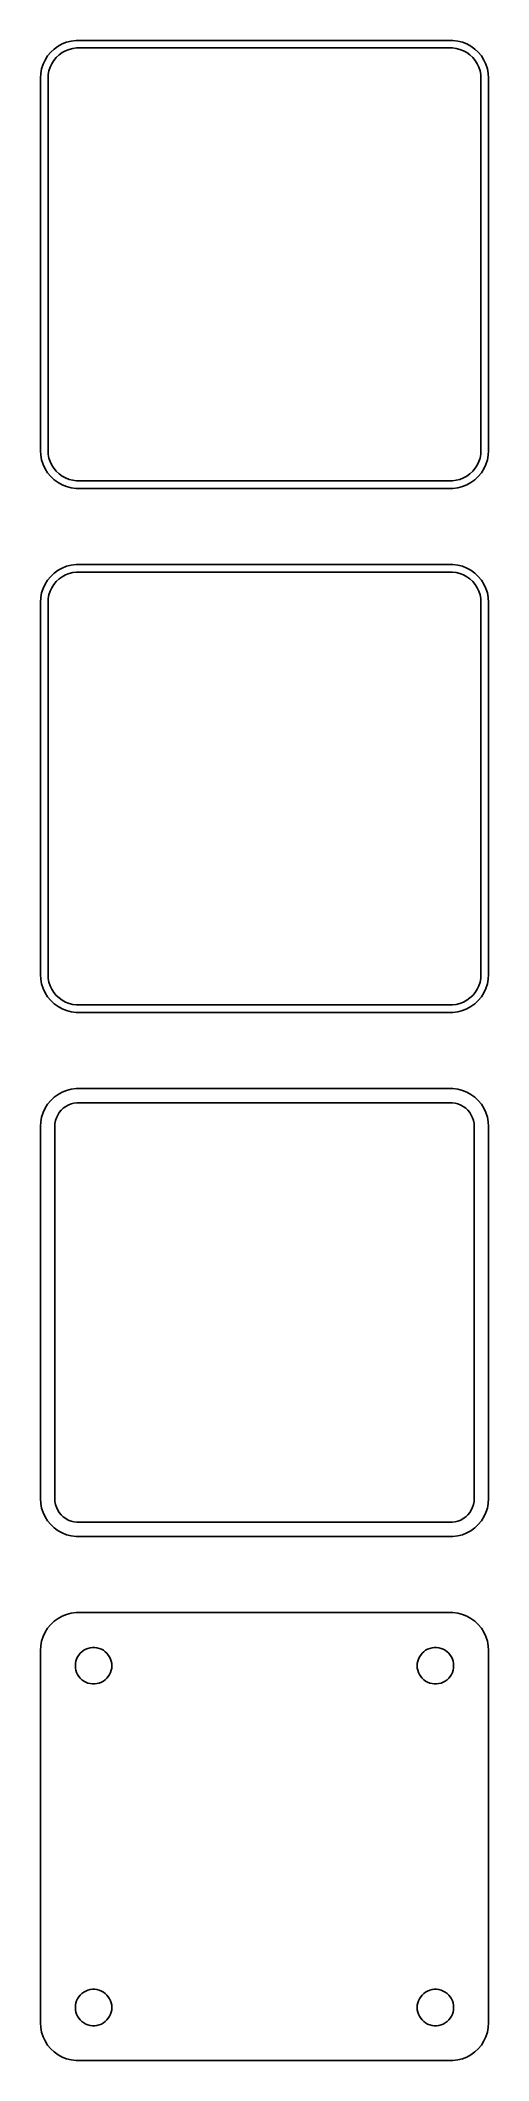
# Model space of a CAD drawing. Header units: metres. Extents: x -30 to 30, y 247 to 512.
import ezdxf

# ---------------------------------------------------------------- set-up
doc = ezdxf.new("R2010")
doc.units = ezdxf.units.M

msp = doc.modelspace()

# ---------------------------------------------------------------- linework, layer by layer
for p, q in [((-28.1448, 510.923), (-28.5451, 510.439)), ((-27.6871, 511.353), (-28.1448, 510.923)), ((-27.1791, 511.722), (-27.6871, 511.353)), ((-26.6289, 512.024), (-27.1791, 511.722)), ((-27.0497, 510.582), (-26.6433, 510.877)), ((-26.6433, 510.877), (-26.2031, 511.119)), ((-26.0451, 512.255), (-26.6289, 512.024)), ((-26.2031, 511.119), (-25.7361, 511.304)), ((-25.4369, 512.411), (-26.0451, 512.255)), ((-25.7361, 511.304), (-25.2495, 511.429)), ((-24.8139, 512.49), (-25.4369, 512.411)), ((-25.2495, 511.429), (-24.7512, 511.492)), ((24.8139, 512.49), (-24.8139, 512.49)), ((-24.7512, 511.492), (24.7512, 511.492)), ((24.7512, 511.492), (25.2495, 511.429)), ((25.4369, 512.411), (24.8139, 512.49)), ((25.2495, 511.429), (25.7361, 511.304)), ((26.0451, 512.255), (25.4369, 512.411)), ((25.7361, 511.304), (26.2031, 511.119)), ((26.6289, 512.024), (26.0451, 512.255)), ((26.2031, 511.119), (26.6433, 510.877)), ((27.1791, 511.722), (26.6289, 512.024)), ((26.6433, 510.877), (27.0497, 510.582)), ((27.6871, 511.353), (27.1791, 511.722)), ((28.1448, 510.923), (27.6871, 511.353)), ((28.5451, 510.439), (28.1448, 510.923)), ((-29.4606, 508.127), (-29.5, 507.5)), ((-29.3429, 508.743), (-29.4606, 508.127)), ((-29.1489, 509.341), (-29.3429, 508.743)), ((-28.8815, 509.909), (-29.1489, 509.341)), ((-28.5451, 510.439), (-28.8815, 509.909)), ((-28.4684, 508.001), (-28.3743, 508.495)), ((-28.3743, 508.495), (-28.2191, 508.972)), ((-28.2191, 508.972), (-28.0052, 509.427)), ((-28.0052, 509.427), (-27.7361, 509.851)), ((-27.7361, 509.851), (-27.4159, 510.238)), ((-27.4159, 510.238), (-27.0497, 510.582)), ((27.0497, 510.582), (27.4159, 510.238)), ((27.4159, 510.238), (27.7361, 509.851)), ((27.7361, 509.851), (28.0052, 509.427)), ((28.0052, 509.427), (28.2191, 508.972)), ((28.2191, 508.972), (28.3743, 508.495)), ((28.3743, 508.495), (28.4684, 508.001)), ((28.8815, 509.909), (28.5451, 510.439)), ((29.1489, 509.341), (28.8815, 509.909)), ((29.3429, 508.743), (29.1489, 509.341)), ((29.4606, 508.127), (29.3429, 508.743)), ((29.5, 507.5), (29.4606, 508.127)), ((-29.5, 507.5), (-29.5, 458.5)), ((-28.5, 507.5), (-28.4684, 508.001)), ((-28.5, 458.5), (-28.5, 507.5)), ((28.4684, 508.001), (28.5, 507.5)), ((28.5, 507.5), (28.5, 458.5)), ((29.5, 458.5), (29.5, 507.5)), ((-29.5, 458.5), (-29.4606, 457.873)), ((-29.4606, 457.873), (-29.3429, 457.257)), ((-28.4684, 457.999), (-28.5, 458.5)), ((-28.3743, 457.505), (-28.4684, 457.999)), ((-28.2191, 457.028), (-28.3743, 457.505)), ((28.3743, 457.505), (28.2191, 457.028)), ((28.4684, 457.999), (28.3743, 457.505)), ((28.5, 458.5), (28.4684, 457.999)), ((29.3429, 457.257), (29.4606, 457.873)), ((29.4606, 457.873), (29.5, 458.5)), ((-29.3429, 457.257), (-29.1489, 456.659)), ((-29.1489, 456.659), (-28.8815, 456.091)), ((-28.8815, 456.091), (-28.5451, 455.561)), ((-28.5451, 455.561), (-28.1448, 455.077)), ((-28.0052, 456.573), (-28.2191, 457.028)), ((-28.1448, 455.077), (-27.6871, 454.647)), ((-27.7361, 456.149), (-28.0052, 456.573)), ((-27.4159, 455.762), (-27.7361, 456.149)), ((-27.0497, 455.418), (-27.4159, 455.762)), ((-26.6433, 455.123), (-27.0497, 455.418)), ((-26.2031, 454.881), (-26.6433, 455.123)), ((-25.7361, 454.696), (-26.2031, 454.881)), ((26.2031, 454.881), (25.7361, 454.696)), ((26.6433, 455.123), (26.2031, 454.881)), ((27.0497, 455.418), (26.6433, 455.123)), ((27.4159, 455.762), (27.0497, 455.418)), ((27.7361, 456.149), (27.4159, 455.762)), ((27.6871, 454.647), (28.1448, 455.077)), ((28.0052, 456.573), (27.7361, 456.149)), ((28.2191, 457.028), (28.0052, 456.573)), ((28.1448, 455.077), (28.5451, 455.561)), ((28.5451, 455.561), (28.8815, 456.091)), ((28.8815, 456.091), (29.1489, 456.659)), ((29.1489, 456.659), (29.3429, 457.257)), ((-27.6871, 454.647), (-27.1791, 454.278)), ((-27.1791, 454.278), (-26.6289, 453.976)), ((-26.6289, 453.976), (-26.0451, 453.745)), ((-26.0451, 453.745), (-25.4369, 453.589)), ((-25.2495, 454.571), (-25.7361, 454.696)), ((-25.4369, 453.589), (-24.8139, 453.51)), ((-24.7512, 454.508), (-25.2495, 454.571)), ((-24.8139, 453.51), (24.8139, 453.51)), ((24.7512, 454.508), (-24.7512, 454.508)), ((25.2495, 454.571), (24.7512, 454.508)), ((24.8139, 453.51), (25.4369, 453.589)), ((25.7361, 454.696), (25.2495, 454.571)), ((25.4369, 453.589), (26.0451, 453.745)), ((26.0451, 453.745), (26.6289, 453.976)), ((26.6289, 453.976), (27.1791, 454.278)), ((27.1791, 454.278), (27.6871, 454.647)), ((-28.1448, 441.923), (-28.5451, 441.439)), ((-27.6871, 442.353), (-28.1448, 441.923)), ((-27.1791, 442.722), (-27.6871, 442.353)), ((-27.4159, 441.238), (-27.0497, 441.582)), ((-26.6289, 443.024), (-27.1791, 442.722)), ((-27.0497, 441.582), (-26.6433, 441.877)), ((-26.6433, 441.877), (-26.2031, 442.119)), ((-26.0451, 443.255), (-26.6289, 443.024)), ((-26.2031, 442.119), (-25.7361, 442.304)), ((-25.4369, 443.411), (-26.0451, 443.255)), ((-25.7361, 442.304), (-25.2495, 442.429)), ((-24.8139, 443.49), (-25.4369, 443.411)), ((-25.2495, 442.429), (-24.7512, 442.492)), ((24.8139, 443.49), (-24.8139, 443.49)), ((-24.7512, 442.492), (24.7512, 442.492)), ((24.7512, 442.492), (25.2495, 442.429)), ((25.4369, 443.411), (24.8139, 443.49)), ((25.2495, 442.429), (25.7361, 442.304)), ((26.0451, 443.255), (25.4369, 443.411)), ((25.7361, 442.304), (26.2031, 442.119)), ((26.6289, 443.024), (26.0451, 443.255)), ((26.2031, 442.119), (26.6433, 441.877)), ((27.1791, 442.722), (26.6289, 443.024)), ((26.6433, 441.877), (27.0497, 441.582)), ((27.0497, 441.582), (27.4159, 441.238)), ((27.6871, 442.353), (27.1791, 442.722)), ((28.1448, 441.923), (27.6871, 442.353)), ((28.5451, 441.439), (28.1448, 441.923)), ((-29.4606, 439.127), (-29.5, 438.5)), ((-29.3429, 439.743), (-29.4606, 439.127)), ((-29.1489, 440.341), (-29.3429, 439.743)), ((-28.8815, 440.909), (-29.1489, 440.341)), ((-28.5451, 441.439), (-28.8815, 440.909)), ((-28.5, 438.5), (-28.4684, 439.001)), ((-28.4684, 439.001), (-28.3743, 439.495)), ((-28.3743, 439.495), (-28.2191, 439.972)), ((-28.2191, 439.972), (-28.0052, 440.427)), ((-28.0052, 440.427), (-27.7361, 440.851)), ((-27.7361, 440.851), (-27.4159, 441.238)), ((27.4159, 441.238), (27.7361, 440.851)), ((27.7361, 440.851), (28.0052, 440.427)), ((28.0052, 440.427), (28.2191, 439.972)), ((28.2191, 439.972), (28.3743, 439.495)), ((28.3743, 439.495), (28.4684, 439.001)), ((28.4684, 439.001), (28.5, 438.5)), ((28.8815, 440.909), (28.5451, 441.439)), ((29.1489, 440.341), (28.8815, 440.909)), ((29.3429, 439.743), (29.1489, 440.341)), ((29.4606, 439.127), (29.3429, 439.743)), ((29.5, 438.5), (29.4606, 439.127)), ((-29.5, 438.5), (-29.5, 389.5)), ((-28.5, 389.5), (-28.5, 438.5)), ((28.5, 438.5), (28.5, 389.5)), ((29.5, 389.5), (29.5, 438.5)), ((-29.5, 389.5), (-29.4606, 388.873)), ((-29.4606, 388.873), (-29.3429, 388.257)), ((-28.4684, 388.999), (-28.5, 389.5)), ((-28.3743, 388.505), (-28.4684, 388.999)), ((-28.2191, 388.028), (-28.3743, 388.505)), ((28.3743, 388.505), (28.2191, 388.028)), ((28.4684, 388.999), (28.3743, 388.505)), ((28.5, 389.5), (28.4684, 388.999)), ((29.3429, 388.257), (29.4606, 388.873)), ((29.4606, 388.873), (29.5, 389.5)), ((-29.3429, 388.257), (-29.1489, 387.659)), ((-29.1489, 387.659), (-28.8815, 387.091)), ((-28.8815, 387.091), (-28.5451, 386.561)), ((-28.5451, 386.561), (-28.1448, 386.077)), ((-28.0052, 387.573), (-28.2191, 388.028)), ((-28.1448, 386.077), (-27.6871, 385.647)), ((-27.7361, 387.149), (-28.0052, 387.573)), ((-27.4159, 386.762), (-27.7361, 387.149)), ((-27.0497, 386.418), (-27.4159, 386.762)), ((-26.6433, 386.123), (-27.0497, 386.418)), ((-26.2031, 385.881), (-26.6433, 386.123)), ((-25.7361, 385.696), (-26.2031, 385.881)), ((-25.2495, 385.571), (-25.7361, 385.696)), ((25.7361, 385.696), (25.2495, 385.571)), ((26.2031, 385.881), (25.7361, 385.696)), ((26.6433, 386.123), (26.2031, 385.881)), ((27.0497, 386.418), (26.6433, 386.123)), ((27.4159, 386.762), (27.0497, 386.418)), ((27.7361, 387.149), (27.4159, 386.762)), ((27.6871, 385.647), (28.1448, 386.077)), ((28.0052, 387.573), (27.7361, 387.149)), ((28.2191, 388.028), (28.0052, 387.573)), ((28.1448, 386.077), (28.5451, 386.561)), ((28.5451, 386.561), (28.8815, 387.091)), ((28.8815, 387.091), (29.1489, 387.659)), ((29.1489, 387.659), (29.3429, 388.257)), ((-27.6871, 385.647), (-27.1791, 385.278)), ((-27.1791, 385.278), (-26.6289, 384.976)), ((-26.6289, 384.976), (-26.0451, 384.745)), ((-26.0451, 384.745), (-25.4369, 384.589)), ((-25.4369, 384.589), (-24.8139, 384.51)), ((-24.7512, 385.508), (-25.2495, 385.571)), ((-24.8139, 384.51), (24.8139, 384.51)), ((24.7512, 385.508), (-24.7512, 385.508)), ((25.2495, 385.571), (24.7512, 385.508)), ((24.8139, 384.51), (25.4369, 384.589)), ((25.4369, 384.589), (26.0451, 384.745)), ((26.0451, 384.745), (26.6289, 384.976)), ((26.6289, 384.976), (27.1791, 385.278)), ((27.1791, 385.278), (27.6871, 385.647)), ((-28.5451, 372.439), (-28.8815, 371.909)), ((-28.1448, 372.923), (-28.5451, 372.439)), ((-27.6871, 373.353), (-28.1448, 372.923)), ((-27.1791, 373.722), (-27.6871, 373.353)), ((-26.6289, 374.024), (-27.1791, 373.722)), ((-26.0451, 374.255), (-26.6289, 374.024)), ((-25.4369, 374.411), (-26.0451, 374.255)), ((-25.8254, 372.317), (-25.4619, 372.461)), ((-25.4619, 372.461), (-25.0833, 372.558)), ((-24.8139, 374.49), (-25.4369, 374.411)), ((-25.0833, 372.558), (-24.6954, 372.607)), ((24.8139, 374.49), (-24.8139, 374.49)), ((-24.6954, 372.607), (24.6954, 372.607)), ((24.6954, 372.607), (25.0833, 372.558)), ((25.4369, 374.411), (24.8139, 374.49)), ((25.0833, 372.558), (25.4619, 372.461)), ((26.0451, 374.255), (25.4369, 374.411)), ((25.4619, 372.461), (25.8254, 372.317)), ((26.6289, 374.024), (26.0451, 374.255)), ((27.1791, 373.722), (26.6289, 374.024)), ((27.6871, 373.353), (27.1791, 373.722)), ((28.1448, 372.923), (27.6871, 373.353)), ((28.5451, 372.439), (28.1448, 372.923)), ((28.8815, 371.909), (28.5451, 372.439)), ((-29.4606, 370.127), (-29.5, 369.5)), ((-29.3429, 370.743), (-29.4606, 370.127)), ((-29.1489, 371.341), (-29.3429, 370.743)), ((-28.8815, 371.909), (-29.1489, 371.341)), ((-27.6129, 369.5), (-27.5884, 369.89)), ((-27.5884, 369.89), (-27.5151, 370.274)), ((-27.5151, 370.274), (-27.3943, 370.646)), ((-27.3943, 370.646), (-27.2279, 371)), ((-27.2279, 371), (-27.0184, 371.33)), ((-27.0184, 371.33), (-26.7692, 371.631)), ((-26.7692, 371.631), (-26.4842, 371.899)), ((-26.4842, 371.899), (-26.168, 372.128)), ((-26.168, 372.128), (-25.8254, 372.317)), ((25.8254, 372.317), (26.168, 372.128)), ((26.168, 372.128), (26.4842, 371.899)), ((26.4842, 371.899), (26.7692, 371.631)), ((26.7692, 371.631), (27.0184, 371.33)), ((27.0184, 371.33), (27.2279, 371)), ((27.2279, 371), (27.3943, 370.646)), ((27.3943, 370.646), (27.5151, 370.274)), ((27.5151, 370.274), (27.5884, 369.89)), ((27.5884, 369.89), (27.6129, 369.5)), ((29.1489, 371.341), (28.8815, 371.909)), ((29.3429, 370.743), (29.1489, 371.341)), ((29.4606, 370.127), (29.3429, 370.743)), ((29.5, 369.5), (29.4606, 370.127)), ((-29.5, 369.5), (-29.5, 320.5)), ((-27.6129, 320.5), (-27.6129, 369.5)), ((27.6129, 369.5), (27.6129, 320.5)), ((29.5, 320.5), (29.5, 369.5)), ((-29.5, 320.5), (-29.4606, 319.873)), ((-29.4606, 319.873), (-29.3429, 319.257)), ((-29.3429, 319.257), (-29.1489, 318.659)), ((-27.5884, 320.11), (-27.6129, 320.5)), ((-27.5151, 319.726), (-27.5884, 320.11)), ((-27.3943, 319.354), (-27.5151, 319.726)), ((-27.2279, 319), (-27.3943, 319.354)), ((27.3943, 319.354), (27.2279, 319)), ((27.5151, 319.726), (27.3943, 319.354)), ((27.5884, 320.11), (27.5151, 319.726)), ((27.6129, 320.5), (27.5884, 320.11)), ((29.1489, 318.659), (29.3429, 319.257)), ((29.3429, 319.257), (29.4606, 319.873)), ((29.4606, 319.873), (29.5, 320.5)), ((-29.1489, 318.659), (-28.8815, 318.091)), ((-28.8815, 318.091), (-28.5451, 317.561)), ((-28.5451, 317.561), (-28.1448, 317.077)), ((-28.1448, 317.077), (-27.6871, 316.647)), ((-27.6871, 316.647), (-27.1791, 316.278)), ((-27.0184, 318.67), (-27.2279, 319)), ((-26.7692, 318.369), (-27.0184, 318.67)), ((-26.4842, 318.101), (-26.7692, 318.369)), ((-26.168, 317.872), (-26.4842, 318.101)), ((-25.8254, 317.683), (-26.168, 317.872)), ((-25.4619, 317.539), (-25.8254, 317.683)), ((-25.0833, 317.442), (-25.4619, 317.539)), ((-24.6954, 317.393), (-25.0833, 317.442)), ((24.6954, 317.393), (-24.6954, 317.393)), ((25.0833, 317.442), (24.6954, 317.393)), ((25.4619, 317.539), (25.0833, 317.442)), ((25.8254, 317.683), (25.4619, 317.539)), ((26.168, 317.872), (25.8254, 317.683)), ((26.4842, 318.101), (26.168, 317.872)), ((26.7692, 318.369), (26.4842, 318.101)), ((27.0184, 318.67), (26.7692, 318.369)), ((27.2279, 319), (27.0184, 318.67)), ((27.1791, 316.278), (27.6871, 316.647)), ((27.6871, 316.647), (28.1448, 317.077)), ((28.1448, 317.077), (28.5451, 317.561)), ((28.5451, 317.561), (28.8815, 318.091)), ((28.8815, 318.091), (29.1489, 318.659)), ((-27.1791, 316.278), (-26.6289, 315.976)), ((-26.6289, 315.976), (-26.0451, 315.745)), ((-26.0451, 315.745), (-25.4369, 315.589)), ((-25.4369, 315.589), (-24.8139, 315.51)), ((-24.8139, 315.51), (24.8139, 315.51)), ((24.8139, 315.51), (25.4369, 315.589)), ((25.4369, 315.589), (26.0451, 315.745)), ((26.0451, 315.745), (26.6289, 315.976)), ((26.6289, 315.976), (27.1791, 316.278)), ((-28.5451, 303.439), (-28.8815, 302.909)), ((-28.1448, 303.923), (-28.5451, 303.439)), ((-27.6871, 304.353), (-28.1448, 303.923)), ((-27.1791, 304.722), (-27.6871, 304.353)), ((-26.6289, 305.024), (-27.1791, 304.722)), ((-26.0451, 305.255), (-26.6289, 305.024)), ((-25.4369, 305.411), (-26.0451, 305.255)), ((-24.8139, 305.49), (-25.4369, 305.411)), ((24.8139, 305.49), (-24.8139, 305.49)), ((25.4369, 305.411), (24.8139, 305.49)), ((26.0451, 305.255), (25.4369, 305.411)), ((26.6289, 305.024), (26.0451, 305.255)), ((27.1791, 304.722), (26.6289, 305.024)), ((27.6871, 304.353), (27.1791, 304.722)), ((28.1448, 303.923), (27.6871, 304.353)), ((28.5451, 303.439), (28.1448, 303.923)), ((28.8815, 302.909), (28.5451, 303.439)), ((-29.4606, 301.127), (-29.5, 300.5)), ((-29.3429, 301.743), (-29.4606, 301.127)), ((-29.1489, 302.341), (-29.3429, 301.743)), ((-28.8815, 302.909), (-29.1489, 302.341)), ((-23.786, 300.526), (-23.5219, 300.672)), ((-23.5219, 300.672), (-23.2416, 300.783)), ((-23.2416, 300.783), (-22.9497, 300.857)), ((-22.9497, 300.857), (-22.6507, 300.895)), ((-22.6507, 300.895), (-22.3493, 300.895)), ((-22.3493, 300.895), (-22.0503, 300.857)), ((-22.0503, 300.857), (-21.7583, 300.783)), ((-21.7583, 300.783), (-21.4781, 300.672)), ((-21.4781, 300.672), (-21.214, 300.526)), ((21.214, 300.526), (21.4781, 300.672)), ((21.4781, 300.672), (21.7583, 300.783)), ((21.7583, 300.783), (22.0503, 300.857)), ((22.0503, 300.857), (22.3493, 300.895)), ((22.3493, 300.895), (22.6507, 300.895)), ((22.6507, 300.895), (22.9497, 300.857)), ((22.9497, 300.857), (23.2416, 300.783)), ((23.2416, 300.783), (23.5219, 300.672)), ((23.5219, 300.672), (23.786, 300.526)), ((29.1489, 302.341), (28.8815, 302.909)), ((29.3429, 301.743), (29.1489, 302.341)), ((29.4606, 301.127), (29.3429, 301.743)), ((29.5, 300.5), (29.4606, 301.127)), ((-29.5, 300.5), (-29.5, 251.5)), ((-24.9, 298.5), (-24.8811, 298.801)), ((-24.8811, 298.199), (-24.9, 298.5)), ((-24.8811, 298.801), (-24.8246, 299.097)), ((-24.8246, 297.903), (-24.8811, 298.199)), ((-24.8246, 299.097), (-24.7315, 299.383)), ((-24.7315, 297.617), (-24.8246, 297.903)), ((-24.7315, 299.383), (-24.6031, 299.656)), ((-24.6031, 299.656), (-24.4416, 299.911)), ((-24.4416, 299.911), (-24.2495, 300.143)), ((-24.2495, 300.143), (-24.0298, 300.349)), ((-24.0298, 300.349), (-23.786, 300.526)), ((-21.214, 300.526), (-20.9702, 300.349)), ((-20.9702, 300.349), (-20.7505, 300.143)), ((-20.7505, 300.143), (-20.5583, 299.911)), ((-20.5583, 299.911), (-20.3969, 299.656)), ((-20.3969, 299.656), (-20.2685, 299.383)), ((-20.2685, 299.383), (-20.1754, 299.097)), ((-20.1754, 297.903), (-20.2685, 297.617)), ((-20.1754, 299.097), (-20.1189, 298.801)), ((-20.1189, 298.199), (-20.1754, 297.903)), ((-20.1189, 298.801), (-20.1, 298.5)), ((-20.1, 298.5), (-20.1189, 298.199)), ((20.1, 298.5), (20.1189, 298.801)), ((20.1189, 298.199), (20.1, 298.5)), ((20.1189, 298.801), (20.1754, 299.097)), ((20.1754, 297.903), (20.1189, 298.199)), ((20.1754, 299.097), (20.2685, 299.383)), ((20.2685, 297.617), (20.1754, 297.903)), ((20.2685, 299.383), (20.3969, 299.656)), ((20.3969, 299.656), (20.5583, 299.911)), ((20.5583, 299.911), (20.7505, 300.143)), ((20.7505, 300.143), (20.9702, 300.349)), ((20.9702, 300.349), (21.214, 300.526)), ((23.786, 300.526), (24.0298, 300.349)), ((24.0298, 300.349), (24.2495, 300.143)), ((24.2495, 300.143), (24.4416, 299.911)), ((24.4416, 299.911), (24.6031, 299.656)), ((24.6031, 299.656), (24.7315, 299.383)), ((24.7315, 299.383), (24.8246, 299.097)), ((24.8246, 297.903), (24.7315, 297.617)), ((24.8246, 299.097), (24.8811, 298.801)), ((24.8811, 298.199), (24.8246, 297.903)), ((24.8811, 298.801), (24.9, 298.5)), ((24.9, 298.5), (24.8811, 298.199)), ((29.5, 251.5), (29.5, 300.5)), ((-24.6031, 297.344), (-24.7315, 297.617)), ((-24.4416, 297.089), (-24.6031, 297.344)), ((-24.2495, 296.857), (-24.4416, 297.089)), ((-24.0298, 296.651), (-24.2495, 296.857)), ((-23.786, 296.474), (-24.0298, 296.651)), ((-23.5219, 296.328), (-23.786, 296.474)), ((-23.2416, 296.217), (-23.5219, 296.328)), ((-22.9497, 296.143), (-23.2416, 296.217)), ((-22.6507, 296.105), (-22.9497, 296.143)), ((-22.3493, 296.105), (-22.6507, 296.105)), ((-22.0503, 296.143), (-22.3493, 296.105)), ((-21.7583, 296.217), (-22.0503, 296.143)), ((-21.4781, 296.328), (-21.7583, 296.217)), ((-21.214, 296.474), (-21.4781, 296.328)), ((-20.9702, 296.651), (-21.214, 296.474)), ((-20.7505, 296.857), (-20.9702, 296.651)), ((-20.5583, 297.089), (-20.7505, 296.857)), ((-20.3969, 297.344), (-20.5583, 297.089)), ((-20.2685, 297.617), (-20.3969, 297.344)), ((20.3969, 297.344), (20.2685, 297.617)), ((20.5583, 297.089), (20.3969, 297.344)), ((20.7505, 296.857), (20.5583, 297.089)), ((20.9702, 296.651), (20.7505, 296.857)), ((21.214, 296.474), (20.9702, 296.651)), ((21.4781, 296.328), (21.214, 296.474)), ((21.7583, 296.217), (21.4781, 296.328)), ((22.0503, 296.143), (21.7583, 296.217)), ((22.3493, 296.105), (22.0503, 296.143)), ((22.6507, 296.105), (22.3493, 296.105)), ((22.9497, 296.143), (22.6507, 296.105)), ((23.2416, 296.217), (22.9497, 296.143)), ((23.5219, 296.328), (23.2416, 296.217)), ((23.786, 296.474), (23.5219, 296.328)), ((24.0298, 296.651), (23.786, 296.474)), ((24.2495, 296.857), (24.0298, 296.651)), ((24.4416, 297.089), (24.2495, 296.857)), ((24.6031, 297.344), (24.4416, 297.089)), ((24.7315, 297.617), (24.6031, 297.344)), ((-24.2495, 255.143), (-24.0298, 255.349)), ((-24.0298, 255.349), (-23.786, 255.526)), ((-23.786, 255.526), (-23.5219, 255.672)), ((-23.5219, 255.672), (-23.2416, 255.783)), ((-23.2416, 255.783), (-22.9497, 255.857)), ((-22.9497, 255.857), (-22.6507, 255.895)), ((-22.6507, 255.895), (-22.3493, 255.895)), ((-22.3493, 255.895), (-22.0503, 255.857)), ((-22.0503, 255.857), (-21.7583, 255.783)), ((-21.7583, 255.783), (-21.4781, 255.672)), ((-21.4781, 255.672), (-21.214, 255.526)), ((-21.214, 255.526), (-20.9702, 255.349)), ((-20.9702, 255.349), (-20.7505, 255.143)), ((20.7505, 255.143), (20.9702, 255.349)), ((20.9702, 255.349), (21.214, 255.526)), ((21.214, 255.526), (21.4781, 255.672)), ((21.4781, 255.672), (21.7583, 255.783)), ((21.7583, 255.783), (22.0503, 255.857)), ((22.0503, 255.857), (22.3493, 255.895)), ((22.3493, 255.895), (22.6507, 255.895)), ((22.6507, 255.895), (22.9497, 255.857)), ((22.9497, 255.857), (23.2416, 255.783)), ((23.2416, 255.783), (23.5219, 255.672)), ((23.5219, 255.672), (23.786, 255.526)), ((23.786, 255.526), (24.0298, 255.349)), ((24.0298, 255.349), (24.2495, 255.143)), ((-24.9, 253.5), (-24.8811, 253.801)), ((-24.8811, 253.199), (-24.9, 253.5)), ((-24.8811, 253.801), (-24.8246, 254.097)), ((-24.8246, 252.903), (-24.8811, 253.199)), ((-24.8246, 254.097), (-24.7315, 254.383)), ((-24.7315, 252.617), (-24.8246, 252.903)), ((-24.7315, 254.383), (-24.6031, 254.656)), ((-24.6031, 254.656), (-24.4416, 254.911)), ((-24.4416, 254.911), (-24.2495, 255.143)), ((-20.7505, 255.143), (-20.5583, 254.911)), ((-20.5583, 254.911), (-20.3969, 254.656)), ((-20.3969, 254.656), (-20.2685, 254.383)), ((-20.2685, 254.383), (-20.1754, 254.097)), ((-20.1754, 252.903), (-20.2685, 252.617)), ((-20.1754, 254.097), (-20.1189, 253.801)), ((-20.1189, 253.199), (-20.1754, 252.903)), ((-20.1189, 253.801), (-20.1, 253.5)), ((-20.1, 253.5), (-20.1189, 253.199)), ((20.1, 253.5), (20.1189, 253.801)), ((20.1189, 253.199), (20.1, 253.5)), ((20.1189, 253.801), (20.1754, 254.097)), ((20.1754, 252.903), (20.1189, 253.199)), ((20.1754, 254.097), (20.2685, 254.383)), ((20.2685, 252.617), (20.1754, 252.903)), ((20.2685, 254.383), (20.3969, 254.656)), ((20.3969, 254.656), (20.5583, 254.911)), ((20.5583, 254.911), (20.7505, 255.143)), ((24.2495, 255.143), (24.4416, 254.911)), ((24.4416, 254.911), (24.6031, 254.656)), ((24.6031, 254.656), (24.7315, 254.383)), ((24.7315, 254.383), (24.8246, 254.097)), ((24.8246, 252.903), (24.7315, 252.617)), ((24.8246, 254.097), (24.8811, 253.801)), ((24.8811, 253.199), (24.8246, 252.903)), ((24.8811, 253.801), (24.9, 253.5)), ((24.9, 253.5), (24.8811, 253.199)), ((-29.5, 251.5), (-29.4606, 250.873)), ((-29.4606, 250.873), (-29.3429, 250.257)), ((-29.3429, 250.257), (-29.1489, 249.659)), ((-24.6031, 252.344), (-24.7315, 252.617)), ((-24.4416, 252.089), (-24.6031, 252.344)), ((-24.2495, 251.857), (-24.4416, 252.089)), ((-24.0298, 251.651), (-24.2495, 251.857)), ((-23.786, 251.474), (-24.0298, 251.651)), ((-23.5219, 251.328), (-23.786, 251.474)), ((-23.2416, 251.217), (-23.5219, 251.328)), ((-22.9497, 251.143), (-23.2416, 251.217)), ((-22.6507, 251.105), (-22.9497, 251.143)), ((-22.3493, 251.105), (-22.6507, 251.105)), ((-22.0503, 251.143), (-22.3493, 251.105)), ((-21.7583, 251.217), (-22.0503, 251.143)), ((-21.4781, 251.328), (-21.7583, 251.217)), ((-21.214, 251.474), (-21.4781, 251.328)), ((-20.9702, 251.651), (-21.214, 251.474)), ((-20.7505, 251.857), (-20.9702, 251.651)), ((-20.5583, 252.089), (-20.7505, 251.857)), ((-20.3969, 252.344), (-20.5583, 252.089)), ((-20.2685, 252.617), (-20.3969, 252.344)), ((20.3969, 252.344), (20.2685, 252.617)), ((20.5583, 252.089), (20.3969, 252.344)), ((20.7505, 251.857), (20.5583, 252.089)), ((20.9702, 251.651), (20.7505, 251.857)), ((21.214, 251.474), (20.9702, 251.651)), ((21.4781, 251.328), (21.214, 251.474)), ((21.7583, 251.217), (21.4781, 251.328)), ((22.0503, 251.143), (21.7583, 251.217)), ((22.3493, 251.105), (22.0503, 251.143)), ((22.6507, 251.105), (22.3493, 251.105)), ((22.9497, 251.143), (22.6507, 251.105)), ((23.2416, 251.217), (22.9497, 251.143)), ((23.5219, 251.328), (23.2416, 251.217)), ((23.786, 251.474), (23.5219, 251.328)), ((24.0298, 251.651), (23.786, 251.474)), ((24.2495, 251.857), (24.0298, 251.651)), ((24.4416, 252.089), (24.2495, 251.857)), ((24.6031, 252.344), (24.4416, 252.089)), ((24.7315, 252.617), (24.6031, 252.344)), ((29.1489, 249.659), (29.3429, 250.257)), ((29.3429, 250.257), (29.4606, 250.873)), ((29.4606, 250.873), (29.5, 251.5)), ((-29.1489, 249.659), (-28.8815, 249.091)), ((-28.8815, 249.091), (-28.5451, 248.561)), ((-28.5451, 248.561), (-28.1448, 248.077)), ((-28.1448, 248.077), (-27.6871, 247.647)), ((-27.6871, 247.647), (-27.1791, 247.278)), ((27.1791, 247.278), (27.6871, 247.647)), ((27.6871, 247.647), (28.1448, 248.077)), ((28.1448, 248.077), (28.5451, 248.561)), ((28.5451, 248.561), (28.8815, 249.091)), ((28.8815, 249.091), (29.1489, 249.659)), ((-27.1791, 247.278), (-26.6289, 246.976)), ((-26.6289, 246.976), (-26.0451, 246.745)), ((-26.0451, 246.745), (-25.4369, 246.589)), ((-25.4369, 246.589), (-24.8139, 246.51)), ((-24.8139, 246.51), (24.8139, 246.51)), ((24.8139, 246.51), (25.4369, 246.589)), ((25.4369, 246.589), (26.0451, 246.745)), ((26.0451, 246.745), (26.6289, 246.976)), ((26.6289, 246.976), (27.1791, 247.278))]:
    msp.add_line(p, q)

doc.saveas('drawing.dxf')
